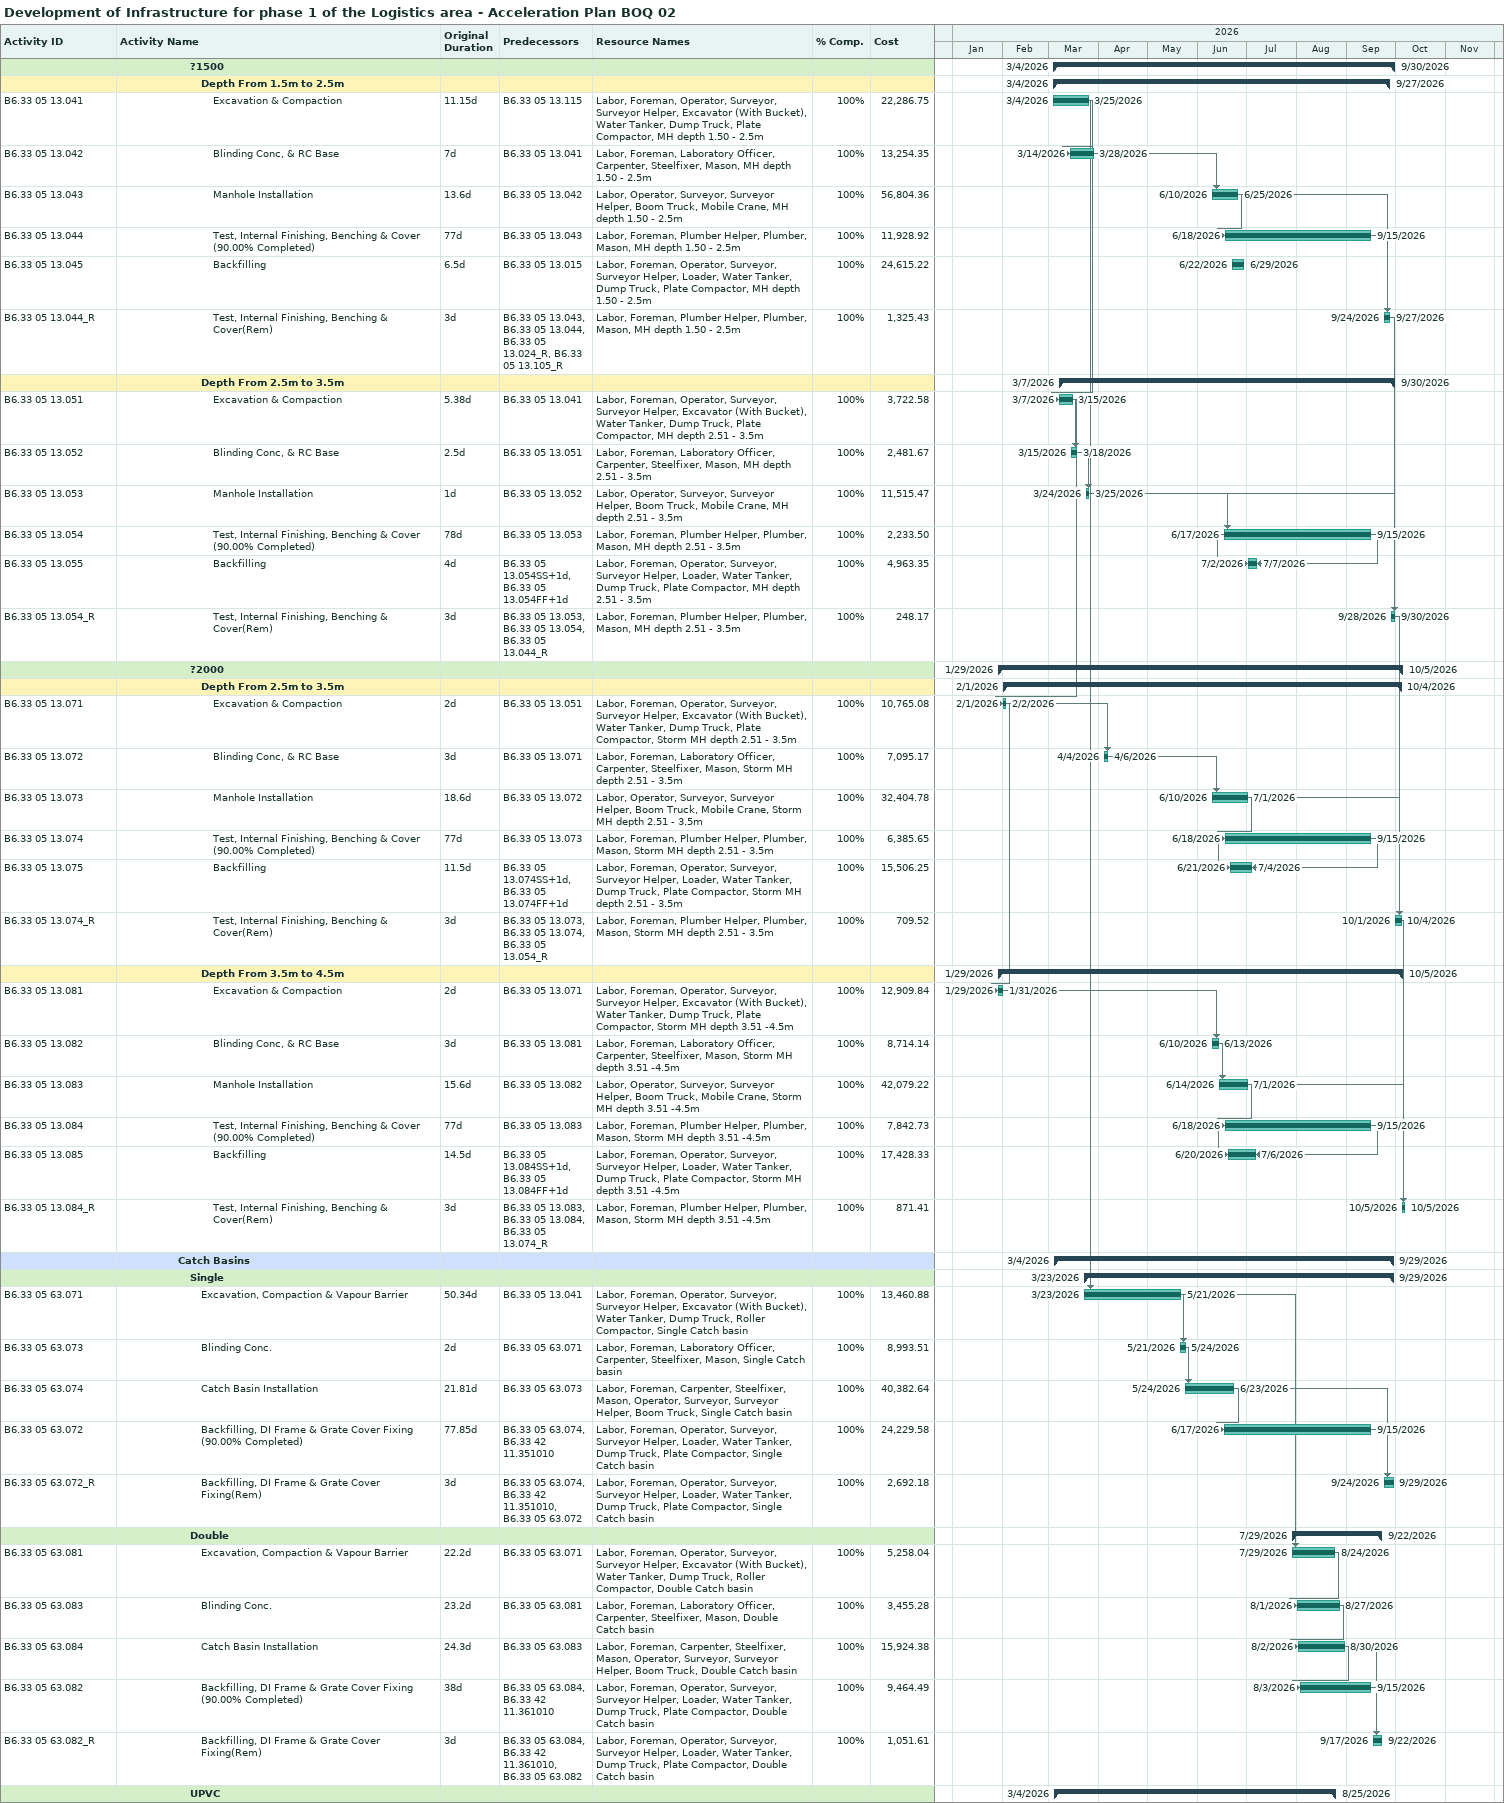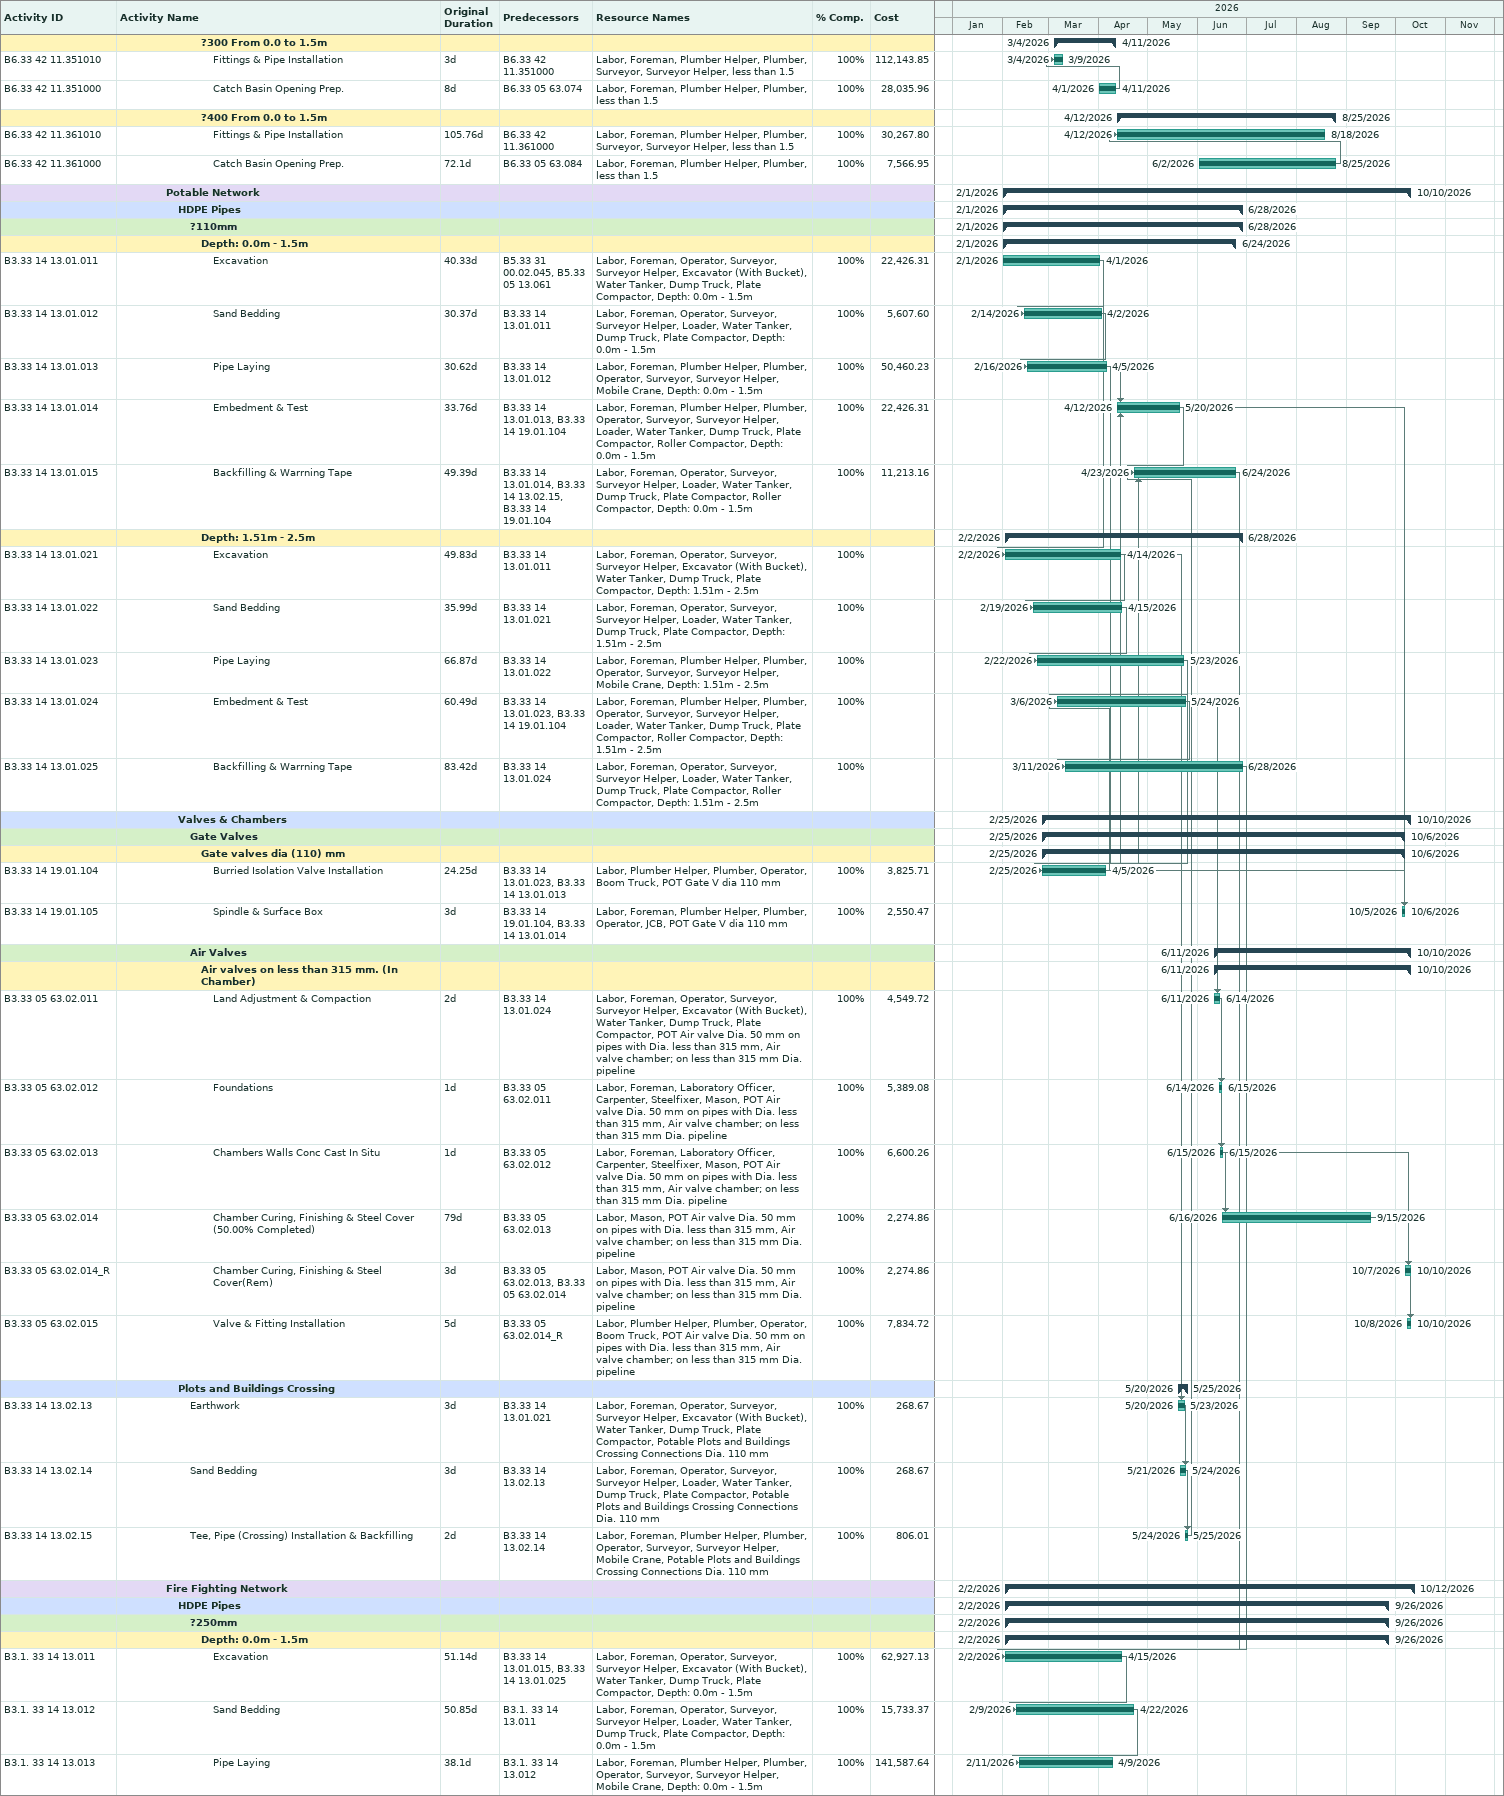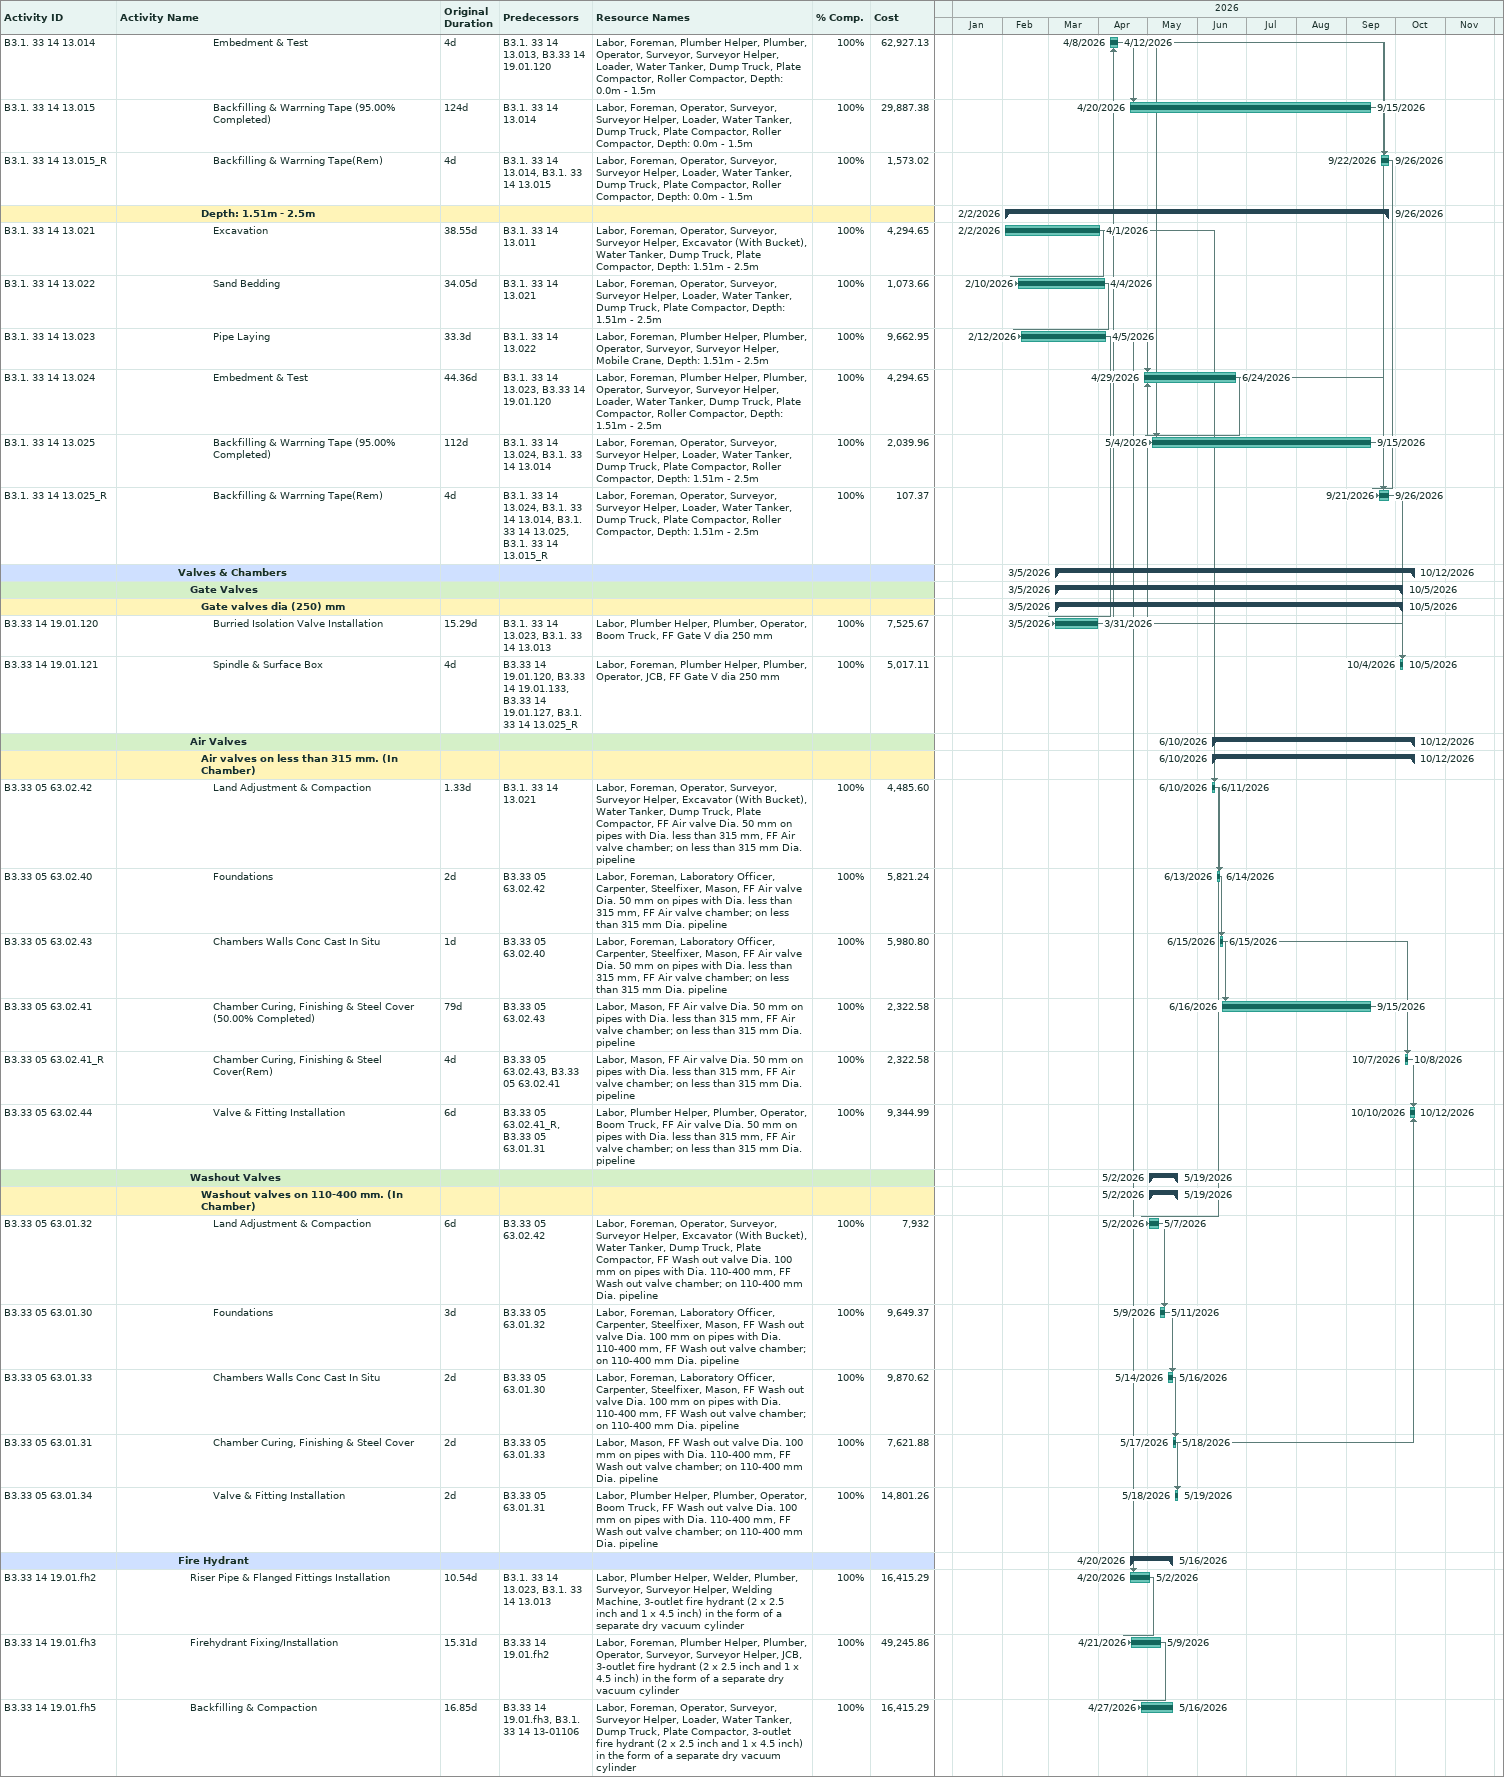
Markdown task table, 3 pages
Development of Infrastructure for phase 1 of the Logistics area - Acceleration Plan BOQ 02

| ID | Level | Task | Original duration | Start | Finish | Predecessors | Resources | % complete | Cost |
|---|---|---|---|---|---|---|---|---|---|
|  | 7 | **?1500** |  | 2026-03-04 | 2026-09-30 |  |  |  |  |
|  | 8 | **Depth From 1.5m to 2.5m** |  | 2026-03-04 | 2026-09-27 |  |  |  |  |
| B6.33 05 13.041 | 9 | Excavation & Compaction | 11.15d | 2026-03-04 | 2026-03-25 | B6.33 05 13.115 | Labor, Foreman, Operator, Surveyor, Surveyor Helper, Excavator (With Bucket), Water Tanker, Dump Truck, Plate Compactor, MH depth 1.50 - 2.5m | 100 | 22286.75 |
| B6.33 05 13.042 | 9 | Blinding Conc, & RC Base | 7d | 2026-03-14 | 2026-03-28 | B6.33 05 13.041 | Labor, Foreman, Laboratory Officer, Carpenter, Steelfixer, Mason, MH depth 1.50 - 2.5m | 100 | 13254.35 |
| B6.33 05 13.043 | 9 | Manhole Installation | 13.6d | 2026-06-10 | 2026-06-25 | B6.33 05 13.042 | Labor, Operator, Surveyor, Surveyor Helper, Boom Truck, Mobile Crane, MH depth 1.50 - 2.5m | 100 | 56804.36 |
| B6.33 05 13.044 | 9 | Test, Internal Finishing, Benching & Cover (90.00% Completed) | 77d | 2026-06-18 | 2026-09-15 | B6.33 05 13.043 | Labor, Foreman, Plumber Helper, Plumber, Mason, MH depth 1.50 - 2.5m | 100 | 11928.92 |
| B6.33 05 13.045 | 9 | Backfilling | 6.5d | 2026-06-22 | 2026-06-29 | B6.33 05 13.015 | Labor, Foreman, Operator, Surveyor, Surveyor Helper, Loader, Water Tanker, Dump Truck, Plate Compactor, MH depth 1.50 - 2.5m | 100 | 24615.22 |
| B6.33 05 13.044_R | 9 | Test, Internal Finishing, Benching & Cover(Rem) | 3d | 2026-09-24 | 2026-09-27 | B6.33 05 13.043, B6.33 05 13.044, B6.33 05 13.024_R, B6.33 05 13.105_R | Labor, Foreman, Plumber Helper, Plumber, Mason, MH depth 1.50 - 2.5m | 100 | 1325.43 |
|  | 8 | **Depth From 2.5m to 3.5m** |  | 2026-03-07 | 2026-09-30 |  |  |  |  |
| B6.33 05 13.051 | 9 | Excavation & Compaction | 5.38d | 2026-03-07 | 2026-03-15 | B6.33 05 13.041 | Labor, Foreman, Operator, Surveyor, Surveyor Helper, Excavator (With Bucket), Water Tanker, Dump Truck, Plate Compactor, MH depth 2.51 - 3.5m | 100 | 3722.58 |
| B6.33 05 13.052 | 9 | Blinding Conc, & RC Base | 2.5d | 2026-03-15 | 2026-03-18 | B6.33 05 13.051 | Labor, Foreman, Laboratory Officer, Carpenter, Steelfixer, Mason, MH depth 2.51 - 3.5m | 100 | 2481.67 |
| B6.33 05 13.053 | 9 | Manhole Installation | 1d | 2026-03-24 | 2026-03-25 | B6.33 05 13.052 | Labor, Operator, Surveyor, Surveyor Helper, Boom Truck, Mobile Crane, MH depth 2.51 - 3.5m | 100 | 11515.47 |
| B6.33 05 13.054 | 9 | Test, Internal Finishing, Benching & Cover (90.00% Completed) | 78d | 2026-06-17 | 2026-09-15 | B6.33 05 13.053 | Labor, Foreman, Plumber Helper, Plumber, Mason, MH depth 2.51 - 3.5m | 100 | 2233.50 |
| B6.33 05 13.055 | 9 | Backfilling | 4d | 2026-07-02 | 2026-07-07 | B6.33 05 13.054SS+1d, B6.33 05 13.054FF+1d | Labor, Foreman, Operator, Surveyor, Surveyor Helper, Loader, Water Tanker, Dump Truck, Plate Compactor, MH depth 2.51 - 3.5m | 100 | 4963.35 |
| B6.33 05 13.054_R | 9 | Test, Internal Finishing, Benching & Cover(Rem) | 3d | 2026-09-28 | 2026-09-30 | B6.33 05 13.053, B6.33 05 13.054, B6.33 05 13.044_R | Labor, Foreman, Plumber Helper, Plumber, Mason, MH depth 2.51 - 3.5m | 100 | 248.17 |
|  | 7 | **?2000** |  | 2026-01-29 | 2026-10-05 |  |  |  |  |
|  | 8 | **Depth From 2.5m to 3.5m** |  | 2026-02-01 | 2026-10-04 |  |  |  |  |
| B6.33 05 13.071 | 9 | Excavation & Compaction | 2d | 2026-02-01 | 2026-02-02 | B6.33 05 13.051 | Labor, Foreman, Operator, Surveyor, Surveyor Helper, Excavator (With Bucket), Water Tanker, Dump Truck, Plate Compactor, Storm MH depth 2.51 - 3.5m | 100 | 10765.08 |
| B6.33 05 13.072 | 9 | Blinding Conc, & RC Base | 3d | 2026-04-04 | 2026-04-06 | B6.33 05 13.071 | Labor, Foreman, Laboratory Officer, Carpenter, Steelfixer, Mason, Storm MH depth 2.51 - 3.5m | 100 | 7095.17 |
| B6.33 05 13.073 | 9 | Manhole Installation | 18.6d | 2026-06-10 | 2026-07-01 | B6.33 05 13.072 | Labor, Operator, Surveyor, Surveyor Helper, Boom Truck, Mobile Crane, Storm MH depth 2.51 - 3.5m | 100 | 32404.78 |
| B6.33 05 13.074 | 9 | Test, Internal Finishing, Benching & Cover (90.00% Completed) | 77d | 2026-06-18 | 2026-09-15 | B6.33 05 13.073 | Labor, Foreman, Plumber Helper, Plumber, Mason, Storm MH depth 2.51 - 3.5m | 100 | 6385.65 |
| B6.33 05 13.075 | 9 | Backfilling | 11.5d | 2026-06-21 | 2026-07-04 | B6.33 05 13.074SS+1d, B6.33 05 13.074FF+1d | Labor, Foreman, Operator, Surveyor, Surveyor Helper, Loader, Water Tanker, Dump Truck, Plate Compactor, Storm MH depth 2.51 - 3.5m | 100 | 15506.25 |
| B6.33 05 13.074_R | 9 | Test, Internal Finishing, Benching & Cover(Rem) | 3d | 2026-10-01 | 2026-10-04 | B6.33 05 13.073, B6.33 05 13.074, B6.33 05 13.054_R | Labor, Foreman, Plumber Helper, Plumber, Mason, Storm MH depth 2.51 - 3.5m | 100 | 709.52 |
|  | 8 | **Depth From 3.5m to 4.5m** |  | 2026-01-29 | 2026-10-05 |  |  |  |  |
| B6.33 05 13.081 | 9 | Excavation & Compaction | 2d | 2026-01-29 | 2026-01-31 | B6.33 05 13.071 | Labor, Foreman, Operator, Surveyor, Surveyor Helper, Excavator (With Bucket), Water Tanker, Dump Truck, Plate Compactor, Storm MH depth 3.51 -4.5m | 100 | 12909.84 |
| B6.33 05 13.082 | 9 | Blinding Conc, & RC Base | 3d | 2026-06-10 | 2026-06-13 | B6.33 05 13.081 | Labor, Foreman, Laboratory Officer, Carpenter, Steelfixer, Mason, Storm MH depth 3.51 -4.5m | 100 | 8714.14 |
| B6.33 05 13.083 | 9 | Manhole Installation | 15.6d | 2026-06-14 | 2026-07-01 | B6.33 05 13.082 | Labor, Operator, Surveyor, Surveyor Helper, Boom Truck, Mobile Crane, Storm MH depth 3.51 -4.5m | 100 | 42079.22 |
| B6.33 05 13.084 | 9 | Test, Internal Finishing, Benching & Cover (90.00% Completed) | 77d | 2026-06-18 | 2026-09-15 | B6.33 05 13.083 | Labor, Foreman, Plumber Helper, Plumber, Mason, Storm MH depth 3.51 -4.5m | 100 | 7842.73 |
| B6.33 05 13.085 | 9 | Backfilling | 14.5d | 2026-06-20 | 2026-07-06 | B6.33 05 13.084SS+1d, B6.33 05 13.084FF+1d | Labor, Foreman, Operator, Surveyor, Surveyor Helper, Loader, Water Tanker, Dump Truck, Plate Compactor, Storm MH depth 3.51 -4.5m | 100 | 17428.33 |
| B6.33 05 13.084_R | 9 | Test, Internal Finishing, Benching & Cover(Rem) | 3d | 2026-10-05 | 2026-10-05 | B6.33 05 13.083, B6.33 05 13.084, B6.33 05 13.074_R | Labor, Foreman, Plumber Helper, Plumber, Mason, Storm MH depth 3.51 -4.5m | 100 | 871.41 |
|  | 6 | **Catch Basins** |  | 2026-03-04 | 2026-09-29 |  |  |  |  |
|  | 7 | **Single** |  | 2026-03-23 | 2026-09-29 |  |  |  |  |
| B6.33 05 63.071 | 8 | Excavation, Compaction & Vapour Barrier | 50.34d | 2026-03-23 | 2026-05-21 | B6.33 05 13.041 | Labor, Foreman, Operator, Surveyor, Surveyor Helper, Excavator (With Bucket), Water Tanker, Dump Truck, Roller Compactor, Single Catch basin | 100 | 13460.88 |
| B6.33 05 63.073 | 8 | Blinding Conc. | 2d | 2026-05-21 | 2026-05-24 | B6.33 05 63.071 | Labor, Foreman, Laboratory Officer, Carpenter, Steelfixer, Mason, Single Catch basin | 100 | 8993.51 |
| B6.33 05 63.074 | 8 | Catch Basin Installation | 21.81d | 2026-05-24 | 2026-06-23 | B6.33 05 63.073 | Labor, Foreman, Carpenter, Steelfixer, Mason, Operator, Surveyor, Surveyor Helper, Boom Truck, Single Catch basin | 100 | 40382.64 |
| B6.33 05 63.072 | 8 | Backfilling, DI Frame & Grate Cover Fixing (90.00% Completed) | 77.85d | 2026-06-17 | 2026-09-15 | B6.33 05 63.074, B6.33 42 11.351010 | Labor, Foreman, Operator, Surveyor, Surveyor Helper, Loader, Water Tanker, Dump Truck, Plate Compactor, Single Catch basin | 100 | 24229.58 |
| B6.33 05 63.072_R | 8 | Backfilling, DI Frame & Grate Cover Fixing(Rem) | 3d | 2026-09-24 | 2026-09-29 | B6.33 05 63.074, B6.33 42 11.351010, B6.33 05 63.072 | Labor, Foreman, Operator, Surveyor, Surveyor Helper, Loader, Water Tanker, Dump Truck, Plate Compactor, Single Catch basin | 100 | 2692.18 |
|  | 7 | **Double** |  | 2026-07-29 | 2026-09-22 |  |  |  |  |
| B6.33 05 63.081 | 8 | Excavation, Compaction & Vapour Barrier | 22.2d | 2026-07-29 | 2026-08-24 | B6.33 05 63.071 | Labor, Foreman, Operator, Surveyor, Surveyor Helper, Excavator (With Bucket), Water Tanker, Dump Truck, Roller Compactor, Double Catch basin | 100 | 5258.04 |
| B6.33 05 63.083 | 8 | Blinding Conc. | 23.2d | 2026-08-01 | 2026-08-27 | B6.33 05 63.081 | Labor, Foreman, Laboratory Officer, Carpenter, Steelfixer, Mason, Double Catch basin | 100 | 3455.28 |
| B6.33 05 63.084 | 8 | Catch Basin Installation | 24.3d | 2026-08-02 | 2026-08-30 | B6.33 05 63.083 | Labor, Foreman, Carpenter, Steelfixer, Mason, Operator, Surveyor, Surveyor Helper, Boom Truck, Double Catch basin | 100 | 15924.38 |
| B6.33 05 63.082 | 8 | Backfilling, DI Frame & Grate Cover Fixing (90.00% Completed) | 38d | 2026-08-03 | 2026-09-15 | B6.33 05 63.084, B6.33 42 11.361010 | Labor, Foreman, Operator, Surveyor, Surveyor Helper, Loader, Water Tanker, Dump Truck, Plate Compactor, Double Catch basin | 100 | 9464.49 |
| B6.33 05 63.082_R | 8 | Backfilling, DI Frame & Grate Cover Fixing(Rem) | 3d | 2026-09-17 | 2026-09-22 | B6.33 05 63.084, B6.33 42 11.361010, B6.33 05 63.082 | Labor, Foreman, Operator, Surveyor, Surveyor Helper, Loader, Water Tanker, Dump Truck, Plate Compactor, Double Catch basin | 100 | 1051.61 |
|  | 7 | **UPVC** |  | 2026-03-04 | 2026-08-25 |  |  |  |  |
|  | 8 | **?300 From 0.0 to 1.5m** |  | 2026-03-04 | 2026-04-11 |  |  |  |  |
| B6.33 42 11.351010 | 9 | Fittings & Pipe Installation | 3d | 2026-03-04 | 2026-03-09 | B6.33 42 11.351000 | Labor, Foreman, Plumber Helper, Plumber, Surveyor, Surveyor Helper, less than 1.5 | 100 | 112143.85 |
| B6.33 42 11.351000 | 9 | Catch Basin Opening Prep. | 8d | 2026-04-01 | 2026-04-11 | B6.33 05 63.074 | Labor, Foreman, Plumber Helper, Plumber, less than 1.5 | 100 | 28035.96 |
|  | 8 | **?400 From 0.0 to 1.5m** |  | 2026-04-12 | 2026-08-25 |  |  |  |  |
| B6.33 42 11.361010 | 9 | Fittings & Pipe Installation | 105.76d | 2026-04-12 | 2026-08-18 | B6.33 42 11.361000 | Labor, Foreman, Plumber Helper, Plumber, Surveyor, Surveyor Helper, less than 1.5 | 100 | 30267.80 |
| B6.33 42 11.361000 | 9 | Catch Basin Opening Prep. | 72.1d | 2026-06-02 | 2026-08-25 | B6.33 05 63.084 | Labor, Foreman, Plumber Helper, Plumber, less than 1.5 | 100 | 7566.95 |
|  | 5 | **Potable Network** |  | 2026-02-01 | 2026-10-10 |  |  |  |  |
|  | 6 | **HDPE Pipes** |  | 2026-02-01 | 2026-06-28 |  |  |  |  |
|  | 7 | **?110mm** |  | 2026-02-01 | 2026-06-28 |  |  |  |  |
|  | 8 | **Depth: 0.0m - 1.5m** |  | 2026-02-01 | 2026-06-24 |  |  |  |  |
| B3.33 14 13.01.011 | 9 | Excavation | 40.33d | 2026-02-01 | 2026-04-01 | B5.33 31 00.02.045, B5.33 05 13.061 | Labor, Foreman, Operator, Surveyor, Surveyor Helper, Excavator (With Bucket), Water Tanker, Dump Truck, Plate Compactor, Depth: 0.0m - 1.5m | 100 | 22426.31 |
| B3.33 14 13.01.012 | 9 | Sand Bedding | 30.37d | 2026-02-14 | 2026-04-02 | B3.33 14 13.01.011 | Labor, Foreman, Operator, Surveyor, Surveyor Helper, Loader, Water Tanker, Dump Truck, Plate Compactor, Depth: 0.0m - 1.5m | 100 | 5607.60 |
| B3.33 14 13.01.013 | 9 | Pipe Laying | 30.62d | 2026-02-16 | 2026-04-05 | B3.33 14 13.01.012 | Labor, Foreman, Plumber Helper, Plumber, Operator, Surveyor, Surveyor Helper, Mobile Crane, Depth: 0.0m - 1.5m | 100 | 50460.23 |
| B3.33 14 13.01.014 | 9 | Embedment & Test | 33.76d | 2026-04-12 | 2026-05-20 | B3.33 14 13.01.013, B3.33 14 19.01.104 | Labor, Foreman, Plumber Helper, Plumber, Operator, Surveyor, Surveyor Helper, Loader, Water Tanker, Dump Truck, Plate Compactor, Roller Compactor, Depth: 0.0m - 1.5m | 100 | 22426.31 |
| B3.33 14 13.01.015 | 9 | Backfilling & Warrning Tape | 49.39d | 2026-04-23 | 2026-06-24 | B3.33 14 13.01.014, B3.33 14 13.02.15, B3.33 14 19.01.104 | Labor, Foreman, Operator, Surveyor, Surveyor Helper, Loader, Water Tanker, Dump Truck, Plate Compactor, Roller Compactor, Depth: 0.0m - 1.5m | 100 | 11213.16 |
|  | 8 | **Depth: 1.51m - 2.5m** |  | 2026-02-02 | 2026-06-28 |  |  |  |  |
| B3.33 14 13.01.021 | 9 | Excavation | 49.83d | 2026-02-02 | 2026-04-14 | B3.33 14 13.01.011 | Labor, Foreman, Operator, Surveyor, Surveyor Helper, Excavator (With Bucket), Water Tanker, Dump Truck, Plate Compactor, Depth: 1.51m - 2.5m | 100 |  |
| B3.33 14 13.01.022 | 9 | Sand Bedding | 35.99d | 2026-02-19 | 2026-04-15 | B3.33 14 13.01.021 | Labor, Foreman, Operator, Surveyor, Surveyor Helper, Loader, Water Tanker, Dump Truck, Plate Compactor, Depth: 1.51m - 2.5m | 100 |  |
| B3.33 14 13.01.023 | 9 | Pipe Laying | 66.87d | 2026-02-22 | 2026-05-23 | B3.33 14 13.01.022 | Labor, Foreman, Plumber Helper, Plumber, Operator, Surveyor, Surveyor Helper, Mobile Crane, Depth: 1.51m - 2.5m | 100 |  |
| B3.33 14 13.01.024 | 9 | Embedment & Test | 60.49d | 2026-03-06 | 2026-05-24 | B3.33 14 13.01.023, B3.33 14 19.01.104 | Labor, Foreman, Plumber Helper, Plumber, Operator, Surveyor, Surveyor Helper, Loader, Water Tanker, Dump Truck, Plate Compactor, Roller Compactor, Depth: 1.51m - 2.5m | 100 |  |
| B3.33 14 13.01.025 | 9 | Backfilling & Warrning Tape | 83.42d | 2026-03-11 | 2026-06-28 | B3.33 14 13.01.024 | Labor, Foreman, Operator, Surveyor, Surveyor Helper, Loader, Water Tanker, Dump Truck, Plate Compactor, Roller Compactor, Depth: 1.51m - 2.5m | 100 |  |
|  | 6 | **Valves & Chambers** |  | 2026-02-25 | 2026-10-10 |  |  |  |  |
|  | 7 | **Gate Valves** |  | 2026-02-25 | 2026-10-06 |  |  |  |  |
|  | 8 | **Gate valves dia (110) mm** |  | 2026-02-25 | 2026-10-06 |  |  |  |  |
| B3.33 14 19.01.104 | 9 | Burried Isolation Valve Installation | 24.25d | 2026-02-25 | 2026-04-05 | B3.33 14 13.01.023, B3.33 14 13.01.013 | Labor, Plumber Helper, Plumber, Operator, Boom Truck, POT Gate V dia 110 mm | 100 | 3825.71 |
| B3.33 14 19.01.105 | 9 | Spindle & Surface Box | 3d | 2026-10-05 | 2026-10-06 | B3.33 14 19.01.104, B3.33 14 13.01.014 | Labor, Foreman, Plumber Helper, Plumber, Operator, JCB, POT Gate V dia 110 mm | 100 | 2550.47 |
|  | 7 | **Air Valves** |  | 2026-06-11 | 2026-10-10 |  |  |  |  |
|  | 8 | **Air valves on less than 315 mm. (In Chamber)** |  | 2026-06-11 | 2026-10-10 |  |  |  |  |
| B3.33 05 63.02.011 | 9 | Land Adjustment & Compaction | 2d | 2026-06-11 | 2026-06-14 | B3.33 14 13.01.024 | Labor, Foreman, Operator, Surveyor, Surveyor Helper, Excavator (With Bucket), Water Tanker, Dump Truck, Plate Compactor, POT Air valve Dia. 50 mm on pipes with Dia. less than 315 mm, Air valve chamber; on less than 315 mm Dia. pipeline | 100 | 4549.72 |
| B3.33 05 63.02.012 | 9 | Foundations | 1d | 2026-06-14 | 2026-06-15 | B3.33 05 63.02.011 | Labor, Foreman, Laboratory Officer, Carpenter, Steelfixer, Mason, POT Air valve Dia. 50 mm on pipes with Dia. less than 315 mm, Air valve chamber; on less than 315 mm Dia. pipeline | 100 | 5389.08 |
| B3.33 05 63.02.013 | 9 | Chambers Walls Conc Cast In Situ | 1d | 2026-06-15 | 2026-06-15 | B3.33 05 63.02.012 | Labor, Foreman, Laboratory Officer, Carpenter, Steelfixer, Mason, POT Air valve Dia. 50 mm on pipes with Dia. less than 315 mm, Air valve chamber; on less than 315 mm Dia. pipeline | 100 | 6600.26 |
| B3.33 05 63.02.014 | 9 | Chamber Curing, Finishing & Steel Cover (50.00% Completed) | 79d | 2026-06-16 | 2026-09-15 | B3.33 05 63.02.013 | Labor, Mason, POT Air valve Dia. 50 mm on pipes with Dia. less than 315 mm, Air valve chamber; on less than 315 mm Dia. pipeline | 100 | 2274.86 |
| B3.33 05 63.02.014_R | 9 | Chamber Curing, Finishing & Steel Cover(Rem) | 3d | 2026-10-07 | 2026-10-10 | B3.33 05 63.02.013, B3.33 05 63.02.014 | Labor, Mason, POT Air valve Dia. 50 mm on pipes with Dia. less than 315 mm, Air valve chamber; on less than 315 mm Dia. pipeline | 100 | 2274.86 |
| B3.33 05 63.02.015 | 9 | Valve & Fitting Installation | 5d | 2026-10-08 | 2026-10-10 | B3.33 05 63.02.014_R | Labor, Plumber Helper, Plumber, Operator, Boom Truck, POT Air valve Dia. 50 mm on pipes with Dia. less than 315 mm, Air valve chamber; on less than 315 mm Dia. pipeline | 100 | 7834.72 |
|  | 6 | **Plots and Buildings Crossing** |  | 2026-05-20 | 2026-05-25 |  |  |  |  |
| B3.33 14 13.02.13 | 7 | Earthwork | 3d | 2026-05-20 | 2026-05-23 | B3.33 14 13.01.021 | Labor, Foreman, Operator, Surveyor, Surveyor Helper, Excavator (With Bucket), Water Tanker, Dump Truck, Plate Compactor, Potable Plots and Buildings Crossing Connections Dia. 110 mm | 100 | 268.67 |
| B3.33 14 13.02.14 | 7 | Sand Bedding | 3d | 2026-05-21 | 2026-05-24 | B3.33 14 13.02.13 | Labor, Foreman, Operator, Surveyor, Surveyor Helper, Loader, Water Tanker, Dump Truck, Plate Compactor, Potable Plots and Buildings Crossing Connections Dia. 110 mm | 100 | 268.67 |
| B3.33 14 13.02.15 | 7 | Tee, Pipe (Crossing) Installation & Backfilling | 2d | 2026-05-24 | 2026-05-25 | B3.33 14 13.02.14 | Labor, Foreman, Plumber Helper, Plumber, Operator, Surveyor, Surveyor Helper, Mobile Crane, Potable Plots and Buildings Crossing Connections Dia. 110 mm | 100 | 806.01 |
|  | 5 | **Fire Fighting Network** |  | 2026-02-02 | 2026-10-12 |  |  |  |  |
|  | 6 | **HDPE Pipes** |  | 2026-02-02 | 2026-09-26 |  |  |  |  |
|  | 7 | **?250mm** |  | 2026-02-02 | 2026-09-26 |  |  |  |  |
|  | 8 | **Depth: 0.0m - 1.5m** |  | 2026-02-02 | 2026-09-26 |  |  |  |  |
| B3.1. 33 14 13.011 | 9 | Excavation | 51.14d | 2026-02-02 | 2026-04-15 | B3.33 14 13.01.015, B3.33 14 13.01.025 | Labor, Foreman, Operator, Surveyor, Surveyor Helper, Excavator (With Bucket), Water Tanker, Dump Truck, Plate Compactor, Depth: 0.0m - 1.5m | 100 | 62927.13 |
| B3.1. 33 14 13.012 | 9 | Sand Bedding | 50.85d | 2026-02-09 | 2026-04-22 | B3.1. 33 14 13.011 | Labor, Foreman, Operator, Surveyor, Surveyor Helper, Loader, Water Tanker, Dump Truck, Plate Compactor, Depth: 0.0m - 1.5m | 100 | 15733.37 |
| B3.1. 33 14 13.013 | 9 | Pipe Laying | 38.1d | 2026-02-11 | 2026-04-09 | B3.1. 33 14 13.012 | Labor, Foreman, Plumber Helper, Plumber, Operator, Surveyor, Surveyor Helper, Mobile Crane, Depth: 0.0m - 1.5m | 100 | 141587.64 |
| B3.1. 33 14 13.014 | 9 | Embedment & Test | 4d | 2026-04-08 | 2026-04-12 | B3.1. 33 14 13.013, B3.33 14 19.01.120 | Labor, Foreman, Plumber Helper, Plumber, Operator, Surveyor, Surveyor Helper, Loader, Water Tanker, Dump Truck, Plate Compactor, Roller Compactor, Depth: 0.0m - 1.5m | 100 | 62927.13 |
| B3.1. 33 14 13.015 | 9 | Backfilling & Warrning Tape (95.00% Completed) | 124d | 2026-04-20 | 2026-09-15 | B3.1. 33 14 13.014 | Labor, Foreman, Operator, Surveyor, Surveyor Helper, Loader, Water Tanker, Dump Truck, Plate Compactor, Roller Compactor, Depth: 0.0m - 1.5m | 100 | 29887.38 |
| B3.1. 33 14 13.015_R | 9 | Backfilling & Warrning Tape(Rem) | 4d | 2026-09-22 | 2026-09-26 | B3.1. 33 14 13.014, B3.1. 33 14 13.015 | Labor, Foreman, Operator, Surveyor, Surveyor Helper, Loader, Water Tanker, Dump Truck, Plate Compactor, Roller Compactor, Depth: 0.0m - 1.5m | 100 | 1573.02 |
|  | 8 | **Depth: 1.51m - 2.5m** |  | 2026-02-02 | 2026-09-26 |  |  |  |  |
| B3.1. 33 14 13.021 | 9 | Excavation | 38.55d | 2026-02-02 | 2026-04-01 | B3.1. 33 14 13.011 | Labor, Foreman, Operator, Surveyor, Surveyor Helper, Excavator (With Bucket), Water Tanker, Dump Truck, Plate Compactor, Depth: 1.51m - 2.5m | 100 | 4294.65 |
| B3.1. 33 14 13.022 | 9 | Sand Bedding | 34.05d | 2026-02-10 | 2026-04-04 | B3.1. 33 14 13.021 | Labor, Foreman, Operator, Surveyor, Surveyor Helper, Loader, Water Tanker, Dump Truck, Plate Compactor, Depth: 1.51m - 2.5m | 100 | 1073.66 |
| B3.1. 33 14 13.023 | 9 | Pipe Laying | 33.3d | 2026-02-12 | 2026-04-05 | B3.1. 33 14 13.022 | Labor, Foreman, Plumber Helper, Plumber, Operator, Surveyor, Surveyor Helper, Mobile Crane, Depth: 1.51m - 2.5m | 100 | 9662.95 |
| B3.1. 33 14 13.024 | 9 | Embedment & Test | 44.36d | 2026-04-29 | 2026-06-24 | B3.1. 33 14 13.023, B3.33 14 19.01.120 | Labor, Foreman, Plumber Helper, Plumber, Operator, Surveyor, Surveyor Helper, Loader, Water Tanker, Dump Truck, Plate Compactor, Roller Compactor, Depth: 1.51m - 2.5m | 100 | 4294.65 |
| B3.1. 33 14 13.025 | 9 | Backfilling & Warrning Tape (95.00% Completed) | 112d | 2026-05-04 | 2026-09-15 | B3.1. 33 14 13.024, B3.1. 33 14 13.014 | Labor, Foreman, Operator, Surveyor, Surveyor Helper, Loader, Water Tanker, Dump Truck, Plate Compactor, Roller Compactor, Depth: 1.51m - 2.5m | 100 | 2039.96 |
| B3.1. 33 14 13.025_R | 9 | Backfilling & Warrning Tape(Rem) | 4d | 2026-09-21 | 2026-09-26 | B3.1. 33 14 13.024, B3.1. 33 14 13.014, B3.1. 33 14 13.025, B3.1. 33 14 13.015_R | Labor, Foreman, Operator, Surveyor, Surveyor Helper, Loader, Water Tanker, Dump Truck, Plate Compactor, Roller Compactor, Depth: 1.51m - 2.5m | 100 | 107.37 |
|  | 6 | **Valves & Chambers** |  | 2026-03-05 | 2026-10-12 |  |  |  |  |
|  | 7 | **Gate Valves** |  | 2026-03-05 | 2026-10-05 |  |  |  |  |
|  | 8 | **Gate valves dia (250) mm** |  | 2026-03-05 | 2026-10-05 |  |  |  |  |
| B3.33 14 19.01.120 | 9 | Burried Isolation Valve Installation | 15.29d | 2026-03-05 | 2026-03-31 | B3.1. 33 14 13.023, B3.1. 33 14 13.013 | Labor, Plumber Helper, Plumber, Operator, Boom Truck, FF Gate V dia 250 mm | 100 | 7525.67 |
| B3.33 14 19.01.121 | 9 | Spindle & Surface Box | 4d | 2026-10-04 | 2026-10-05 | B3.33 14 19.01.120, B3.33 14 19.01.133, B3.33 14 19.01.127, B3.1. 33 14 13.025_R | Labor, Foreman, Plumber Helper, Plumber, Operator, JCB, FF Gate V dia 250 mm | 100 | 5017.11 |
|  | 7 | **Air Valves** |  | 2026-06-10 | 2026-10-12 |  |  |  |  |
|  | 8 | **Air valves on less than 315 mm. (In Chamber)** |  | 2026-06-10 | 2026-10-12 |  |  |  |  |
| B3.33 05 63.02.42 | 9 | Land Adjustment & Compaction | 1.33d | 2026-06-10 | 2026-06-11 | B3.1. 33 14 13.021 | Labor, Foreman, Operator, Surveyor, Surveyor Helper, Excavator (With Bucket), Water Tanker, Dump Truck, Plate Compactor, FF Air valve Dia. 50 mm on pipes with Dia. less than 315 mm, FF Air valve chamber; on less than 315 mm Dia. pipeline | 100 | 4485.60 |
| B3.33 05 63.02.40 | 9 | Foundations | 2d | 2026-06-13 | 2026-06-14 | B3.33 05 63.02.42 | Labor, Foreman, Laboratory Officer, Carpenter, Steelfixer, Mason, FF Air valve Dia. 50 mm on pipes with Dia. less than 315 mm, FF Air valve chamber; on less than 315 mm Dia. pipeline | 100 | 5821.24 |
| B3.33 05 63.02.43 | 9 | Chambers Walls Conc Cast In Situ | 1d | 2026-06-15 | 2026-06-15 | B3.33 05 63.02.40 | Labor, Foreman, Laboratory Officer, Carpenter, Steelfixer, Mason, FF Air valve Dia. 50 mm on pipes with Dia. less than 315 mm, FF Air valve chamber; on less than 315 mm Dia. pipeline | 100 | 5980.80 |
| B3.33 05 63.02.41 | 9 | Chamber Curing, Finishing & Steel Cover (50.00% Completed) | 79d | 2026-06-16 | 2026-09-15 | B3.33 05 63.02.43 | Labor, Mason, FF Air valve Dia. 50 mm on pipes with Dia. less than 315 mm, FF Air valve chamber; on less than 315 mm Dia. pipeline | 100 | 2322.58 |
| B3.33 05 63.02.41_R | 9 | Chamber Curing, Finishing & Steel Cover(Rem) | 4d | 2026-10-07 | 2026-10-08 | B3.33 05 63.02.43, B3.33 05 63.02.41 | Labor, Mason, FF Air valve Dia. 50 mm on pipes with Dia. less than 315 mm, FF Air valve chamber; on less than 315 mm Dia. pipeline | 100 | 2322.58 |
| B3.33 05 63.02.44 | 9 | Valve & Fitting Installation | 6d | 2026-10-10 | 2026-10-12 | B3.33 05 63.02.41_R, B3.33 05 63.01.31 | Labor, Plumber Helper, Plumber, Operator, Boom Truck, FF Air valve Dia. 50 mm on pipes with Dia. less than 315 mm, FF Air valve chamber; on less than 315 mm Dia. pipeline | 100 | 9344.99 |
|  | 7 | **Washout Valves** |  | 2026-05-02 | 2026-05-19 |  |  |  |  |
|  | 8 | **Washout valves on 110-400 mm. (In Chamber)** |  | 2026-05-02 | 2026-05-19 |  |  |  |  |
| B3.33 05 63.01.32 | 9 | Land Adjustment & Compaction | 6d | 2026-05-02 | 2026-05-07 | B3.33 05 63.02.42 | Labor, Foreman, Operator, Surveyor, Surveyor Helper, Excavator (With Bucket), Water Tanker, Dump Truck, Plate Compactor, FF Wash out valve Dia. 100 mm on pipes with Dia. 110-400 mm, FF Wash out valve chamber; on 110-400 mm Dia. pipeline | 100 | 7932 |
| B3.33 05 63.01.30 | 9 | Foundations | 3d | 2026-05-09 | 2026-05-11 | B3.33 05 63.01.32 | Labor, Foreman, Laboratory Officer, Carpenter, Steelfixer, Mason, FF Wash out valve Dia. 100 mm on pipes with Dia. 110-400 mm, FF Wash out valve chamber; on 110-400 mm Dia. pipeline | 100 | 9649.37 |
| B3.33 05 63.01.33 | 9 | Chambers Walls Conc Cast In Situ | 2d | 2026-05-14 | 2026-05-16 | B3.33 05 63.01.30 | Labor, Foreman, Laboratory Officer, Carpenter, Steelfixer, Mason, FF Wash out valve Dia. 100 mm on pipes with Dia. 110-400 mm, FF Wash out valve chamber; on 110-400 mm Dia. pipeline | 100 | 9870.62 |
| B3.33 05 63.01.31 | 9 | Chamber Curing, Finishing & Steel Cover | 2d | 2026-05-17 | 2026-05-18 | B3.33 05 63.01.33 | Labor, Mason, FF Wash out valve Dia. 100 mm on pipes with Dia. 110-400 mm, FF Wash out valve chamber; on 110-400 mm Dia. pipeline | 100 | 7621.88 |
| B3.33 05 63.01.34 | 9 | Valve & Fitting Installation | 2d | 2026-05-18 | 2026-05-19 | B3.33 05 63.01.31 | Labor, Plumber Helper, Plumber, Operator, Boom Truck, FF Wash out valve Dia. 100 mm on pipes with Dia. 110-400 mm, FF Wash out valve chamber; on 110-400 mm Dia. pipeline | 100 | 14801.26 |
|  | 6 | **Fire Hydrant** |  | 2026-04-20 | 2026-05-16 |  |  |  |  |
| B3.33 14 19.01.fh2 | 7 | Riser Pipe & Flanged Fittings Installation | 10.54d | 2026-04-20 | 2026-05-02 | B3.1. 33 14 13.023, B3.1. 33 14 13.013 | Labor, Plumber Helper, Welder, Plumber, Surveyor, Surveyor Helper, Welding Machine, 3-outlet fire hydrant (2 x 2.5 inch and 1 x 4.5 inch) in the form of a separate dry vacuum cylinder | 100 | 16415.29 |
| B3.33 14 19.01.fh3 | 7 | Firehydrant Fixing/Installation | 15.31d | 2026-04-21 | 2026-05-09 | B3.33 14 19.01.fh2 | Labor, Foreman, Plumber Helper, Plumber, Operator, Surveyor, Surveyor Helper, JCB, 3-outlet fire hydrant (2 x 2.5 inch and 1 x 4.5 inch) in the form of a separate dry vacuum cylinder | 100 | 49245.86 |
| B3.33 14 19.01.fh5 | 7 | Backfilling & Compaction | 16.85d | 2026-04-27 | 2026-05-16 | B3.33 14 19.01.fh3, B3.1. 33 14 13-01106 | Labor, Foreman, Operator, Surveyor, Surveyor Helper, Loader, Water Tanker, Dump Truck, Plate Compactor, 3-outlet fire hydrant (2 x 2.5 inch and 1 x 4.5 inch) in the form of a separate dry vacuum cylinder | 100 | 16415.29 |
